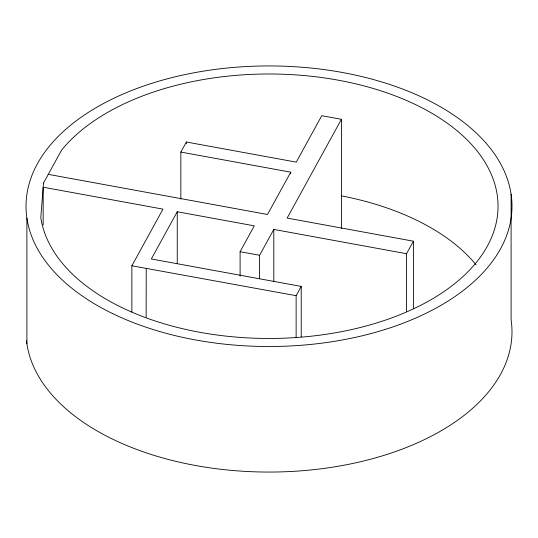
<?xml version="1.0" encoding="UTF-8"?>
<svg xmlns="http://www.w3.org/2000/svg" width="538" height="538" viewBox="0 0 538 538"><rect width="100%" height="100%" fill="white"/><g stroke="black" fill="none" stroke-linecap="round" stroke-linejoin="round"><path stroke-width="0.81" d="M180.842 199.107L180.842 152.059L186.363 142.012L296.263 162.126L321.758 115.697L341.408 119.295L341.408 228.502M131.871 311.979L131.871 265.779L162.98 209.134L43.175 187.204L43.175 225.005M240.096 276.081L240.096 251.723L254.299 225.852L177.258 211.75L151.319 258.973L301.233 286.418L296.135 295.698L131.871 265.779M180.842 152.059L290.742 172.18L267.507 214.48L48.279 174.352M259.592 278.812L259.592 255.288L273.802 229.423L406.52 253.714L413.399 241.192L287.157 218.078L341.408 119.295M240.096 251.723L259.592 255.288M511.1 194.225L511.1 319.774A242.988 140.29 0 0 1 286.929 471.678A242.988 140.29 0 0 1 26.476 340.473M413.399 241.192L413.399 308.395M406.52 253.714L406.52 311.684M301.233 286.418L301.233 336.822M296.135 295.698L296.135 337.703M290.742 172.18L290.742 173.861M273.802 229.423L273.802 281.502M186.363 142.012L186.363 143.693M177.258 211.75L177.258 263.828M146.222 268.26L146.148 317.117M26.9 218.226L26.9 343.775M341.966 195.966A229.047 132.24 0 0 1 476.083 264.81M43.497 183.054L40.794 217.54A229.047 132.24 0 0 0 365.463 326.162A229.047 132.24 0 0 0 431.22 112.872A229.047 132.24 0 0 0 61.574 150.149L43.497 183.054M112.509 313.546A242.988 140.29 0 0 0 508.228 230.809A242.988 140.29 0 0 0 186.262 74.318A242.988 140.29 0 0 0 112.509 313.546"/></g></svg>
